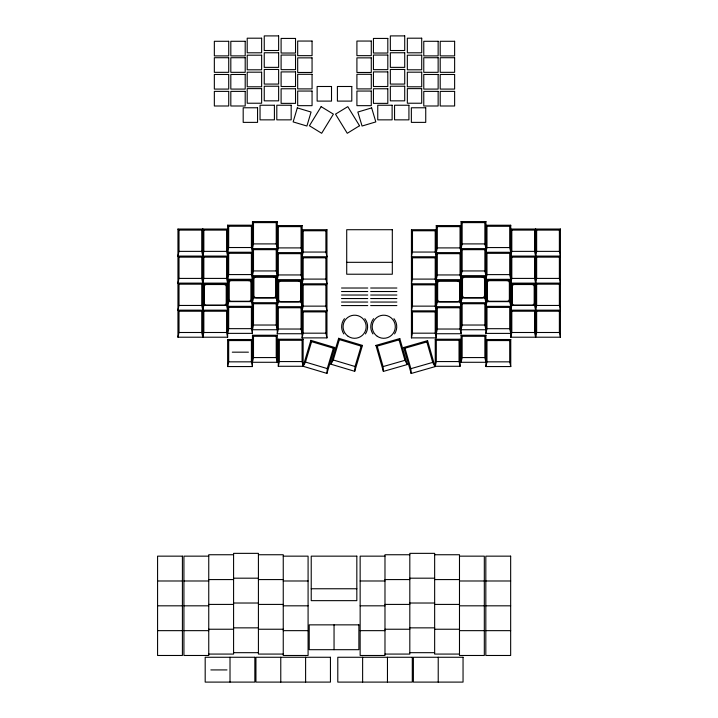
<?xml version="1.0" encoding="UTF-8"?>
<svg xmlns="http://www.w3.org/2000/svg" width="718" height="718" viewBox="0 0 718 718"><rect width="100%" height="100%" fill="white"/><g stroke="black" fill="none" stroke-linecap="round" stroke-linejoin="round"><path stroke-width="1.08" d="M326.923 373.396L327.264 368.585L333.367 348.194L334.678 347.494L310.885 340.368L303.131 366.279L278.297 366.279L278.297 339.237L303.131 339.237L303.131 366.279L326.923 373.396L334.678 347.494M354.701 371.314L355.042 366.503L361.145 346.112L362.455 345.412L338.663 338.286L330.908 364.197L354.701 371.314L362.455 345.412M203.84 230.092L203.84 251.372L202.79 256.084L201.74 257.134L179.006 257.134L177.956 256.084L179.006 251.372L179.006 230.092L177.956 229.042L227.624 229.042L226.574 230.092L203.84 230.092L202.79 229.042L201.74 230.092L179.006 230.092M201.74 230.092L201.74 251.372L202.79 256.084L203.84 257.134L203.84 278.413L202.79 283.125L201.74 284.175L179.006 284.175L177.956 283.125L179.006 278.413L179.006 257.134M201.74 257.134L201.74 278.413L202.79 283.125L203.84 284.175L203.84 305.455L202.79 310.167L201.74 311.217L179.006 311.217L177.956 310.167L179.006 305.455L179.006 284.175M227.624 225.201L228.674 226.251L251.408 226.251L252.458 225.201L227.624 225.201L227.624 337.209L177.956 337.209L179.006 332.497L179.006 311.217M201.74 311.217L201.74 332.497L202.79 337.209L203.84 332.497L203.84 311.217L202.79 310.167L201.74 305.455L201.74 284.175M251.408 226.251L251.408 247.53L252.458 252.242L251.408 253.292L228.674 253.292L227.624 252.242L228.674 247.53L228.674 226.251M251.408 253.292L251.408 274.572L252.458 279.284L251.408 280.334L228.674 280.334L227.624 279.284L228.674 274.572L228.674 253.292M251.408 280.334L251.408 301.614L252.458 306.326L251.408 307.376L228.674 307.376L227.624 306.326L228.674 301.614L228.674 280.334M228.674 307.376L228.674 328.656L227.624 333.367L252.458 333.367L252.458 221.575L277.283 221.575L277.283 333.735L302.116 333.735L301.066 329.032L301.066 307.744L302.116 306.694L301.066 301.991L301.066 280.702L302.116 279.652L301.066 274.949L301.066 253.66L302.116 252.61L301.066 247.907L301.066 226.619L302.116 225.569L277.283 225.569L278.333 226.619L301.066 226.619M277.283 221.575L276.233 222.625L276.233 243.905L277.283 248.616L276.233 249.667L253.499 249.667L252.458 248.616L253.499 243.905L253.499 222.625L252.458 221.575M252.458 335.243L253.499 336.293L253.499 357.573L252.458 362.285L277.283 362.285L277.283 335.243L252.458 335.243L252.458 366.557L227.624 366.557L228.674 361.845L228.674 340.565L227.624 339.515L252.458 339.515L251.408 340.565L228.674 340.565M276.233 249.667L276.233 270.946L277.283 275.658L276.233 276.708L253.499 276.708L252.458 275.658L253.499 270.946L253.499 249.667M276.233 276.708L276.233 297.988L277.283 302.7L276.233 303.75L253.499 303.75L252.458 302.7L253.499 297.988L253.499 276.708M253.499 303.75L253.499 325.03L252.458 329.741L277.283 329.741L276.233 325.03L276.233 303.75M301.066 253.66L278.333 253.66L277.283 252.61L278.333 247.907L278.333 226.619M301.066 280.702L278.333 280.702L277.283 279.652L278.333 274.949L278.333 253.66M301.066 307.744L278.333 307.744L277.283 306.694L278.333 301.991L278.333 280.702M277.283 333.735L278.333 329.032L278.333 307.744M326.95 229.715L325.9 230.765L325.9 252.054L326.95 256.757L325.9 257.807L303.167 257.807L302.116 256.757L303.167 252.054L303.167 230.765L302.116 229.715L326.95 229.715L326.95 337.882L302.116 337.882L302.116 225.569M278.297 366.279L279.347 361.567L279.347 340.287L278.297 339.237M325.9 257.807L325.9 279.096L326.95 283.798L325.9 284.849L303.167 284.849L302.116 283.798L303.167 279.096L303.167 257.807M325.9 284.849L325.9 306.137L326.95 310.84L325.9 311.89L303.167 311.89L302.116 310.84L303.167 306.137L303.167 284.849M302.116 337.882L303.167 333.179L303.167 311.89M435.216 230.765L435.216 252.054L436.266 256.757L435.216 257.807L412.482 257.807L411.432 256.757L412.482 252.054L412.482 230.765L411.432 229.715L436.266 229.715L435.216 230.765L412.482 230.765M435.216 257.807L435.216 279.096L436.266 283.798L435.216 284.849L412.482 284.849L411.432 283.798L412.482 279.096L412.482 257.807M435.216 284.849L435.216 306.137L436.266 310.84L435.216 311.89L412.482 311.89L411.432 310.84L412.482 306.137L412.482 284.849M436.266 225.569L437.307 226.619L460.05 226.619L461.091 225.569L436.266 225.569L436.266 337.882L411.432 337.882L412.482 333.179L412.482 311.89M460.05 226.619L460.05 247.907L461.091 252.61L460.05 253.66L437.307 253.66L436.266 252.61L437.307 247.907L437.307 226.619M460.05 253.66L460.05 274.949L461.091 279.652L460.05 280.702L437.307 280.702L436.266 279.652L437.307 274.949L437.307 253.66M460.05 280.702L460.05 301.991L461.091 306.694L460.05 307.744L437.307 307.744L436.266 306.694L437.307 301.991L437.307 280.702M437.307 307.744L437.307 329.032L436.266 333.735L461.091 333.735L461.091 221.575L485.924 221.575L485.924 333.403L510.758 333.403L509.708 328.691L509.708 307.412L510.758 306.362L509.708 301.65L509.708 280.37L510.758 279.32L509.708 274.608L509.708 253.328L510.758 252.278L509.708 247.566L509.708 226.287L510.758 225.237L485.924 225.237L486.975 226.287L509.708 226.287M485.924 221.575L484.874 222.625L484.874 243.905L485.924 248.616L484.874 249.667L462.141 249.667L461.091 248.616L462.141 243.905L462.141 222.625L461.091 221.575M435.252 366.279L436.302 361.567L436.302 340.287L435.252 339.237L460.085 339.237L460.085 366.279L435.252 366.279L435.252 339.237M484.874 249.667L484.874 270.946L485.924 275.658L484.874 276.708L462.141 276.708L461.091 275.658L462.141 270.946L462.141 249.667M484.874 276.708L484.874 297.988L485.924 302.7L484.874 303.75L462.141 303.75L461.091 302.7L462.141 297.988L462.141 276.708M462.141 303.75L462.141 325.03L461.091 329.741L485.924 329.741L484.874 325.03L484.874 303.75M485.924 335.243L484.874 336.293L484.874 357.573L485.924 362.285L461.091 362.285L462.141 357.573L462.141 336.293L461.091 335.243L485.924 335.243L485.924 366.557L510.758 366.557L510.758 339.515L485.924 339.515L486.975 340.565L509.708 340.565L510.758 339.515M509.708 253.328L486.975 253.328L485.924 252.278L486.975 247.566L486.975 226.287M509.708 280.37L486.975 280.37L485.924 279.32L486.975 274.608L486.975 253.328M509.708 307.412L486.975 307.412L485.924 306.362L486.975 301.65L486.975 280.37M485.924 333.403L486.975 328.691L486.975 307.412M485.924 366.557L486.975 361.845L486.975 340.565M511.808 230.092L534.542 230.092L535.592 229.042L536.642 230.092L536.642 251.372L535.592 256.084L534.542 257.134L511.808 257.134L510.758 256.084L511.808 251.372L511.808 230.092L510.758 229.042L560.426 229.042L560.426 337.209L510.758 337.209L510.758 225.237M534.542 230.092L534.542 251.372L535.592 256.084L536.642 257.134L536.642 278.413L535.592 283.125L534.542 284.175L511.808 284.175L510.758 283.125L511.808 278.413L511.808 257.134M534.542 257.134L534.542 278.413L535.592 283.125L536.642 284.175L536.642 305.455L535.592 310.167L534.542 311.217L511.808 311.217L510.758 310.167L511.808 305.455L511.808 284.175M510.758 337.209L511.808 332.497L511.808 311.217M534.542 311.217L534.542 332.497L535.592 337.209L536.642 332.497L536.642 311.217L535.592 310.167L534.542 305.455L534.542 284.175M303.131 339.237L302.081 340.287L302.081 361.567L303.131 366.279L305.482 362.069L311.585 341.678L310.885 340.368M330.908 364.197L333.269 359.987L339.372 339.596L338.663 338.286M375.927 345.412L377.219 346.13L399.073 339.865L399.791 338.564L375.927 345.412L383.376 371.403L407.25 364.556L399.791 338.564M403.704 347.494L405.006 348.212L426.86 341.947L427.578 340.646L403.704 347.494L411.163 373.486L435.027 366.638L427.578 340.646M203.84 257.134L226.574 257.134L227.624 256.084L226.574 251.372L226.574 230.092M203.84 284.175L226.574 284.175L227.624 283.125L226.574 278.413L226.574 257.134M203.84 311.217L226.574 311.217L227.624 310.167L226.574 305.455L226.574 284.175M253.499 336.293L276.233 336.293L277.283 335.243M536.642 230.092L559.376 230.092L560.426 229.042M436.302 340.287L459.035 340.287L460.085 339.237M536.642 257.134L559.376 257.134L560.426 256.084L559.376 251.372L559.376 230.092M536.642 284.175L559.376 284.175L560.426 283.125L559.376 278.413L559.376 257.134M536.642 311.217L559.376 311.217L560.426 310.167L559.376 305.455L559.376 284.175M383.376 371.403L383.089 366.584L404.943 360.319L407.25 364.556M411.163 373.486L410.875 368.675L432.721 362.402L435.027 366.638M253.499 222.625L276.233 222.625M462.141 222.625L484.874 222.625M303.167 230.765L325.9 230.765M253.499 243.905L276.233 243.905M462.141 243.905L484.874 243.905M228.674 247.53L251.408 247.53M486.975 247.566L509.708 247.566M278.333 247.907L301.066 247.907M437.307 247.907L460.05 247.907M252.458 248.616L277.283 248.616M461.091 248.616L485.924 248.616M179.006 251.372L201.74 251.372M203.84 251.372L226.574 251.372M511.808 251.372L534.542 251.372M536.642 251.372L559.376 251.372M303.167 252.054L325.9 252.054M412.482 252.054L435.216 252.054M227.624 252.242L252.458 252.242M485.924 252.278L510.758 252.278M277.283 252.61L302.116 252.61M436.266 252.61L461.091 252.61M177.956 256.084L227.624 256.084M510.758 256.084L560.426 256.084M302.116 256.757L326.95 256.757M411.432 256.757L436.266 256.757M346.713 262.321L392.315 262.321M253.499 270.946L276.233 270.946M462.141 270.946L484.874 270.946M228.674 274.572L251.408 274.572M486.975 274.608L509.708 274.608M278.333 274.949L301.066 274.949M437.307 274.949L460.05 274.949M252.458 275.658L277.283 275.658M461.091 275.658L485.924 275.658M179.006 278.413L201.74 278.413M203.84 278.413L226.574 278.413M511.808 278.413L534.542 278.413M536.642 278.413L559.376 278.413M303.167 279.096L325.9 279.096M412.482 279.096L435.216 279.096M227.624 279.284L252.458 279.284M485.924 279.32L510.758 279.32M277.283 279.652L302.116 279.652M436.266 279.652L461.091 279.652M177.956 283.125L227.624 283.125M510.758 283.125L560.426 283.125M302.116 283.798L326.95 283.798M411.432 283.798L436.266 283.798M341.517 288.017L367.733 288.017M370.65 288.017L396.866 288.017M341.517 291.526L367.733 291.526M370.65 291.526L396.866 291.526M341.517 295.035L367.733 295.035M370.65 295.035L396.866 295.035M253.499 297.988L276.233 297.988M462.141 297.988L484.874 297.988M341.517 298.544L367.733 298.544M370.65 298.544L396.866 298.544M228.674 301.614L251.408 301.614M486.975 301.65L509.708 301.65M278.333 301.991L301.066 301.991M341.517 302.054L367.733 302.054M370.65 302.054L396.866 302.054M437.307 301.991L460.05 301.991M252.458 302.7L277.283 302.7M461.091 302.7L485.924 302.7M179.006 305.455L201.74 305.455M203.84 305.455L226.574 305.455M511.808 305.455L534.542 305.455M536.642 305.455L559.376 305.455M341.517 305.572L367.733 305.572M370.65 305.572L396.866 305.572M303.167 306.137L325.9 306.137M412.482 306.137L435.216 306.137M227.624 306.326L252.458 306.326M485.924 306.362L510.758 306.362M277.283 306.694L302.116 306.694M436.266 306.694L461.091 306.694M177.956 310.167L227.624 310.167M510.758 310.167L560.426 310.167M302.116 310.84L326.95 310.84M411.432 310.84L436.266 310.84M253.499 325.03L276.233 325.03M462.141 325.03L484.874 325.03M228.674 328.656L251.408 328.656L252.458 333.367M486.975 328.691L509.708 328.691M278.333 329.032L301.066 329.032M437.307 329.032L460.05 329.032L461.091 333.735M179.006 332.497L201.74 332.497M203.84 332.497L226.574 332.497L227.624 337.209M511.808 332.497L534.542 332.497M536.642 332.497L559.376 332.497L560.426 337.209M303.167 333.179L325.9 333.179L326.95 337.882M412.482 333.179L435.216 333.179L436.266 337.882M462.141 336.293L484.874 336.293M279.347 340.287L302.081 340.287M232.291 352.17L248.428 352.17M253.499 357.573L276.233 357.573L277.283 362.285M462.141 357.573L484.874 357.573M279.347 361.567L302.081 361.567M436.302 361.567L459.035 361.567L460.085 366.279M228.674 361.845L251.408 361.845L252.458 366.557M486.975 361.845L509.708 361.845L510.758 366.557M233.583 554.745L208.75 554.745L208.75 655.48L183.925 655.48L183.925 556.154L208.75 556.154M258.417 554.745L283.251 554.745L283.251 655.48L308.085 655.48L308.085 556.154L283.251 556.154M409.816 554.745L384.983 554.745L384.983 655.48L360.149 655.48L360.149 556.154L384.983 556.154M434.65 554.745L459.484 554.745L459.484 655.48L484.318 655.48L484.318 556.154L459.484 556.154M233.583 578.187L258.417 578.187M409.816 578.187L434.65 578.187M208.75 579.579L233.583 579.579M258.417 579.579L283.251 579.579M384.983 579.579L409.816 579.579M434.65 579.579L459.484 579.579M157.574 580.988L182.408 580.988M183.925 580.988L208.75 580.988M283.251 580.988L308.085 580.988M360.149 580.988L384.983 580.988M459.484 580.988L484.318 580.988M485.826 580.988L510.66 580.988M311.226 588.76L356.828 588.76M233.583 603.021L258.417 603.021M409.816 603.021L434.65 603.021M208.75 604.412L233.583 604.412M258.417 604.412L283.251 604.412M384.983 604.412L409.816 604.412M434.65 604.412L459.484 604.412M157.574 605.821L182.408 605.821M183.925 605.821L208.75 605.821M283.251 605.821L308.085 605.821M360.149 605.821L384.983 605.821M459.484 605.821L484.318 605.821M485.826 605.821L510.66 605.821M233.583 627.855L258.417 627.855M409.816 627.855L434.65 627.855M208.75 629.237L233.583 629.237M258.417 629.237L283.251 629.237M384.983 629.237L409.816 629.237M434.65 629.237L459.484 629.237M157.574 630.655L182.408 630.655M183.925 630.655L208.75 630.655M283.251 630.655L308.085 630.655M360.149 630.655L384.983 630.655M459.484 630.655L484.318 630.655M485.826 630.655L510.66 630.655M233.583 652.68L258.417 652.68M409.816 652.68L434.65 652.68M208.75 654.071L233.583 654.071L233.583 553.354L258.417 553.354L258.417 654.071L283.251 654.071M384.983 654.071L409.816 654.071L409.816 553.354L434.65 553.354L434.65 654.071L459.484 654.071M210.85 669.921L226.987 669.921M339.372 339.596L361.145 346.112M311.585 341.678L333.367 348.194M333.269 359.987L355.042 366.503M305.482 362.069L327.264 368.585M426.86 341.947L432.721 362.402M405.006 348.212L410.875 368.675M399.073 339.865L404.943 360.319M377.219 346.13L383.089 366.584M559.376 311.217L559.376 332.497M535.592 229.042L535.592 337.209M509.708 340.565L509.708 361.845M461.091 335.243L461.091 362.285M460.05 307.744L460.05 329.032M459.035 340.287L459.035 361.567M438.222 657.266L438.222 682.1M435.216 311.89L435.216 333.179M411.432 229.715L411.432 337.882M387.46 657.266L387.46 682.1M362.626 657.266L362.626 682.1M334.049 624.857L334.049 649.691M325.9 311.89L325.9 333.179M305.608 657.266L305.608 682.1M280.774 657.266L280.774 682.1M276.233 336.293L276.233 357.573M251.408 307.376L251.408 328.656M251.408 340.565L251.408 361.845M230.011 657.266L230.011 682.1M227.624 339.515L227.624 366.557M226.574 311.217L226.574 332.497M202.79 229.042L202.79 337.209M177.956 229.042L177.956 337.209M393.94 318.675A12.996 12.996 0 0 1 394.577 333.924M372.929 333.924A12.996 12.996 0 0 1 373.566 318.675M364.807 318.675A12.996 12.996 0 0 1 365.453 333.924M343.805 333.924A12.996 12.996 0 0 1 344.443 318.675M297.306 107.906L293.141 121.907L306.909 126.027L311.074 112.035L297.306 107.906M321.143 106.65L309.431 125.749L321.655 133.288L333.403 114.135L321.143 106.65M359.53 125.749L347.27 133.288L335.512 114.135L347.781 106.65L359.53 125.749M371.664 107.906L357.851 112.035L362.06 126.027L375.828 121.907L371.664 107.906M278.629 35.9L264.251 35.9L264.251 50.511L278.629 50.511L278.629 35.9M404.719 35.9L390.341 35.9L390.341 50.511L404.719 50.511L404.719 35.9M261.63 38.198L247.207 38.198L247.207 52.8L261.63 52.8L261.63 38.198M421.708 38.198L407.339 38.198L407.339 52.8L421.708 52.8L421.708 38.198M295.529 38.431L281.106 38.431L281.106 53.033L295.529 53.033L295.529 38.431M387.81 38.431L373.441 38.431L373.441 53.033L387.81 53.033L387.81 38.431M312.061 41.052L297.683 41.052L297.683 55.663L312.061 55.663L312.061 41.052M371.287 41.052L356.909 41.052L356.909 55.663L371.287 55.663L371.287 41.052M228.719 41.285L214.341 41.285L214.341 55.896L228.719 55.896L228.719 41.285M245.197 41.285L230.819 41.285L230.819 55.896L245.197 55.896L245.197 41.285M438.142 41.285L423.773 41.285L423.773 55.896L438.142 55.896L438.142 41.285M454.629 41.285L440.206 41.285L440.206 55.896L454.629 55.896L454.629 41.285M278.629 52.755L264.251 52.755L264.251 67.366L278.629 67.366L278.629 52.755M404.719 52.755L390.341 52.755L390.341 67.366L404.719 67.366L404.719 52.755M295.529 55.053L281.106 55.053L281.106 69.655L295.529 69.655L295.529 55.053M387.81 55.053L373.441 55.053L373.441 69.655L387.81 69.655L387.81 55.053M261.63 55.187L247.207 55.187L247.207 69.799L261.63 69.799L261.63 55.187M421.708 55.187L407.339 55.187L407.339 69.799L421.708 69.799L421.708 55.187M228.719 57.718L214.341 57.718L214.341 72.33L228.719 72.33L228.719 57.718M245.197 57.718L230.819 57.718L230.819 72.33L245.197 72.33L245.197 57.718M438.142 57.718L423.773 57.718L423.773 72.33L438.142 72.33L438.142 57.718M454.629 57.718L440.206 57.718L440.206 72.33L454.629 72.33L454.629 57.718M312.061 57.862L297.683 57.862L297.683 72.464L312.061 72.464L312.061 57.862M371.287 57.862L356.909 57.862L356.909 72.464L371.287 72.464L371.287 57.862M278.629 69.466L264.251 69.466L264.251 84.078L278.629 84.078L278.629 69.466M404.719 69.466L390.341 69.466L390.341 84.078L404.719 84.078L404.719 69.466M295.529 71.908L281.106 71.908L281.106 86.51L295.529 86.51L295.529 71.908M387.81 71.908L373.441 71.908L373.441 86.51L387.81 86.51L387.81 71.908M261.63 72.186L247.207 72.186L247.207 86.797L261.63 86.797L261.63 72.186M421.708 72.186L407.339 72.186L407.339 86.797L421.708 86.797L421.708 72.186M312.061 74.295L297.683 74.295L297.683 88.897L312.061 88.897L312.061 74.295M371.287 74.295L356.909 74.295L356.909 88.897L371.287 88.897L371.287 74.295M228.719 74.484L214.341 74.484L214.341 89.086L228.719 89.086L228.719 74.484M245.197 74.484L230.819 74.484L230.819 89.086L245.197 89.086L245.197 74.484M438.142 74.484L423.773 74.484L423.773 89.086L438.142 89.086L438.142 74.484M454.629 74.484L440.206 74.484L440.206 89.086L454.629 89.086L454.629 74.484M278.629 86.232L264.251 86.232L264.251 100.843L278.629 100.843L278.629 86.232M404.719 86.232L390.341 86.232L390.341 100.843L404.719 100.843L404.719 86.232M331.51 86.492L317.141 86.492L317.141 101.103L331.51 101.103L331.51 86.492M351.784 86.492L337.406 86.492L337.406 101.103L351.784 101.103L351.784 86.492M261.63 88.619L247.207 88.619L247.207 103.23L261.63 103.23L261.63 88.619M421.708 88.619L407.339 88.619L407.339 103.23L421.708 103.23L421.708 88.619M295.529 88.763L281.106 88.763L281.106 103.365L295.529 103.365L295.529 88.763M387.81 88.763L373.441 88.763L373.441 103.365L387.81 103.365L387.81 88.763M312.061 91.051L297.683 91.051L297.683 105.663L312.061 105.663L312.061 91.051M371.287 91.051L356.909 91.051L356.909 105.663L371.287 105.663L371.287 91.051M228.719 91.383L214.341 91.383L214.341 105.995L228.719 105.995L228.719 91.383M245.197 91.383L230.819 91.383L230.819 105.995L245.197 105.995L245.197 91.383M438.142 91.383L423.773 91.383L423.773 105.995L438.142 105.995L438.142 91.383M454.629 91.383L440.206 91.383L440.206 105.995L454.629 105.995L454.629 91.383M274.411 105.241L260.042 105.241L260.042 119.852L274.411 119.852L274.411 105.241M291.176 105.241L276.798 105.241L276.798 119.852L291.176 119.852L291.176 105.241M392.118 105.241L377.749 105.241L377.749 119.852L392.118 119.852L392.118 105.241M408.928 105.241L394.559 105.241L394.559 119.852L408.928 119.852L408.928 105.241M257.556 107.772L243.187 107.772L243.187 122.374L257.556 122.374L257.556 107.772M425.738 107.772L411.36 107.772L411.36 122.374L425.738 122.374L425.738 107.772M392.315 229.715L346.713 229.715L346.713 274.222L392.315 274.222L392.315 229.715M273.612 277.058L256.129 277.058A2.271 2.271 0 0 0 253.849 279.329L253.849 295.367A2.271 2.271 0 0 0 256.129 297.638L273.612 297.638A2.271 2.271 0 0 0 275.883 295.367L275.883 279.329A2.271 2.271 0 0 0 273.612 277.058M482.254 277.058L464.77 277.058A2.271 2.271 0 0 0 462.491 279.329L462.491 295.367A2.271 2.271 0 0 0 464.77 297.638L482.254 297.638A2.271 2.271 0 0 0 484.524 295.367L484.524 279.329A2.271 2.271 0 0 0 482.254 277.058M248.778 280.684L231.295 280.684A2.271 2.271 0 0 0 229.024 282.955L229.024 298.993A2.271 2.271 0 0 0 231.295 301.264L248.778 301.264A2.271 2.271 0 0 0 251.058 298.993L251.058 282.955A2.271 2.271 0 0 0 248.778 280.684M507.087 280.684L489.595 280.684A2.271 2.271 0 0 0 487.325 282.955L487.325 298.993A2.271 2.271 0 0 0 489.595 301.264L507.087 301.264A2.271 2.271 0 0 0 509.358 298.993L509.358 282.955A2.271 2.271 0 0 0 507.087 280.684M298.446 281.052L280.962 281.052A2.271 2.271 0 0 0 278.683 283.332L278.683 299.361A2.271 2.271 0 0 0 280.962 301.641L298.446 301.641A2.271 2.271 0 0 0 300.716 299.361L300.716 283.332A2.271 2.271 0 0 0 298.446 281.052M457.42 281.052L439.937 281.052A2.271 2.271 0 0 0 437.657 283.332L437.657 299.361A2.271 2.271 0 0 0 439.937 301.641L457.42 301.641A2.271 2.271 0 0 0 459.7 299.361L459.7 283.332A2.271 2.271 0 0 0 457.42 281.052M223.953 284.525L206.461 284.525A2.271 2.271 0 0 0 204.19 286.796L204.19 302.834A2.271 2.271 0 0 0 206.461 305.105L223.953 305.105A2.271 2.271 0 0 0 226.224 302.834L226.224 286.796A2.271 2.271 0 0 0 223.953 284.525M531.921 284.525L514.429 284.525A2.271 2.271 0 0 0 512.158 286.796L512.158 302.834A2.271 2.271 0 0 0 514.429 305.105L531.921 305.105A2.271 2.271 0 0 0 534.192 302.834L534.192 286.796A2.271 2.271 0 0 0 531.921 284.525M182.408 556.154L157.574 556.154L157.574 655.48L182.408 655.48L182.408 556.154M356.828 556.154L311.226 556.154L311.226 600.652L356.828 600.652L356.828 556.154M510.66 556.154L485.826 556.154L485.826 655.48L510.66 655.48L510.66 556.154M358.883 624.857L309.216 624.857L309.216 649.691L358.883 649.691L358.883 624.857M254.845 657.266L205.186 657.266L205.186 682.1L254.845 682.1L254.845 657.266M330.442 657.266L255.94 657.266L255.94 682.1L330.442 682.1L330.442 657.266M412.294 657.266L337.792 657.266L337.792 682.1L412.294 682.1L412.294 657.266M463.047 657.266L413.389 657.266L413.389 682.1L463.047 682.1L463.047 657.266M377.282 336.311A11.551 11.551 0 0 0 395.277 327.561A11.551 11.551 0 0 0 378.709 316.351A11.551 11.551 0 0 0 377.282 336.311M348.149 336.311A11.551 11.551 0 0 0 366.144 327.561A11.551 11.551 0 0 0 349.576 316.351A11.551 11.551 0 0 0 348.149 336.311"/></g></svg>
